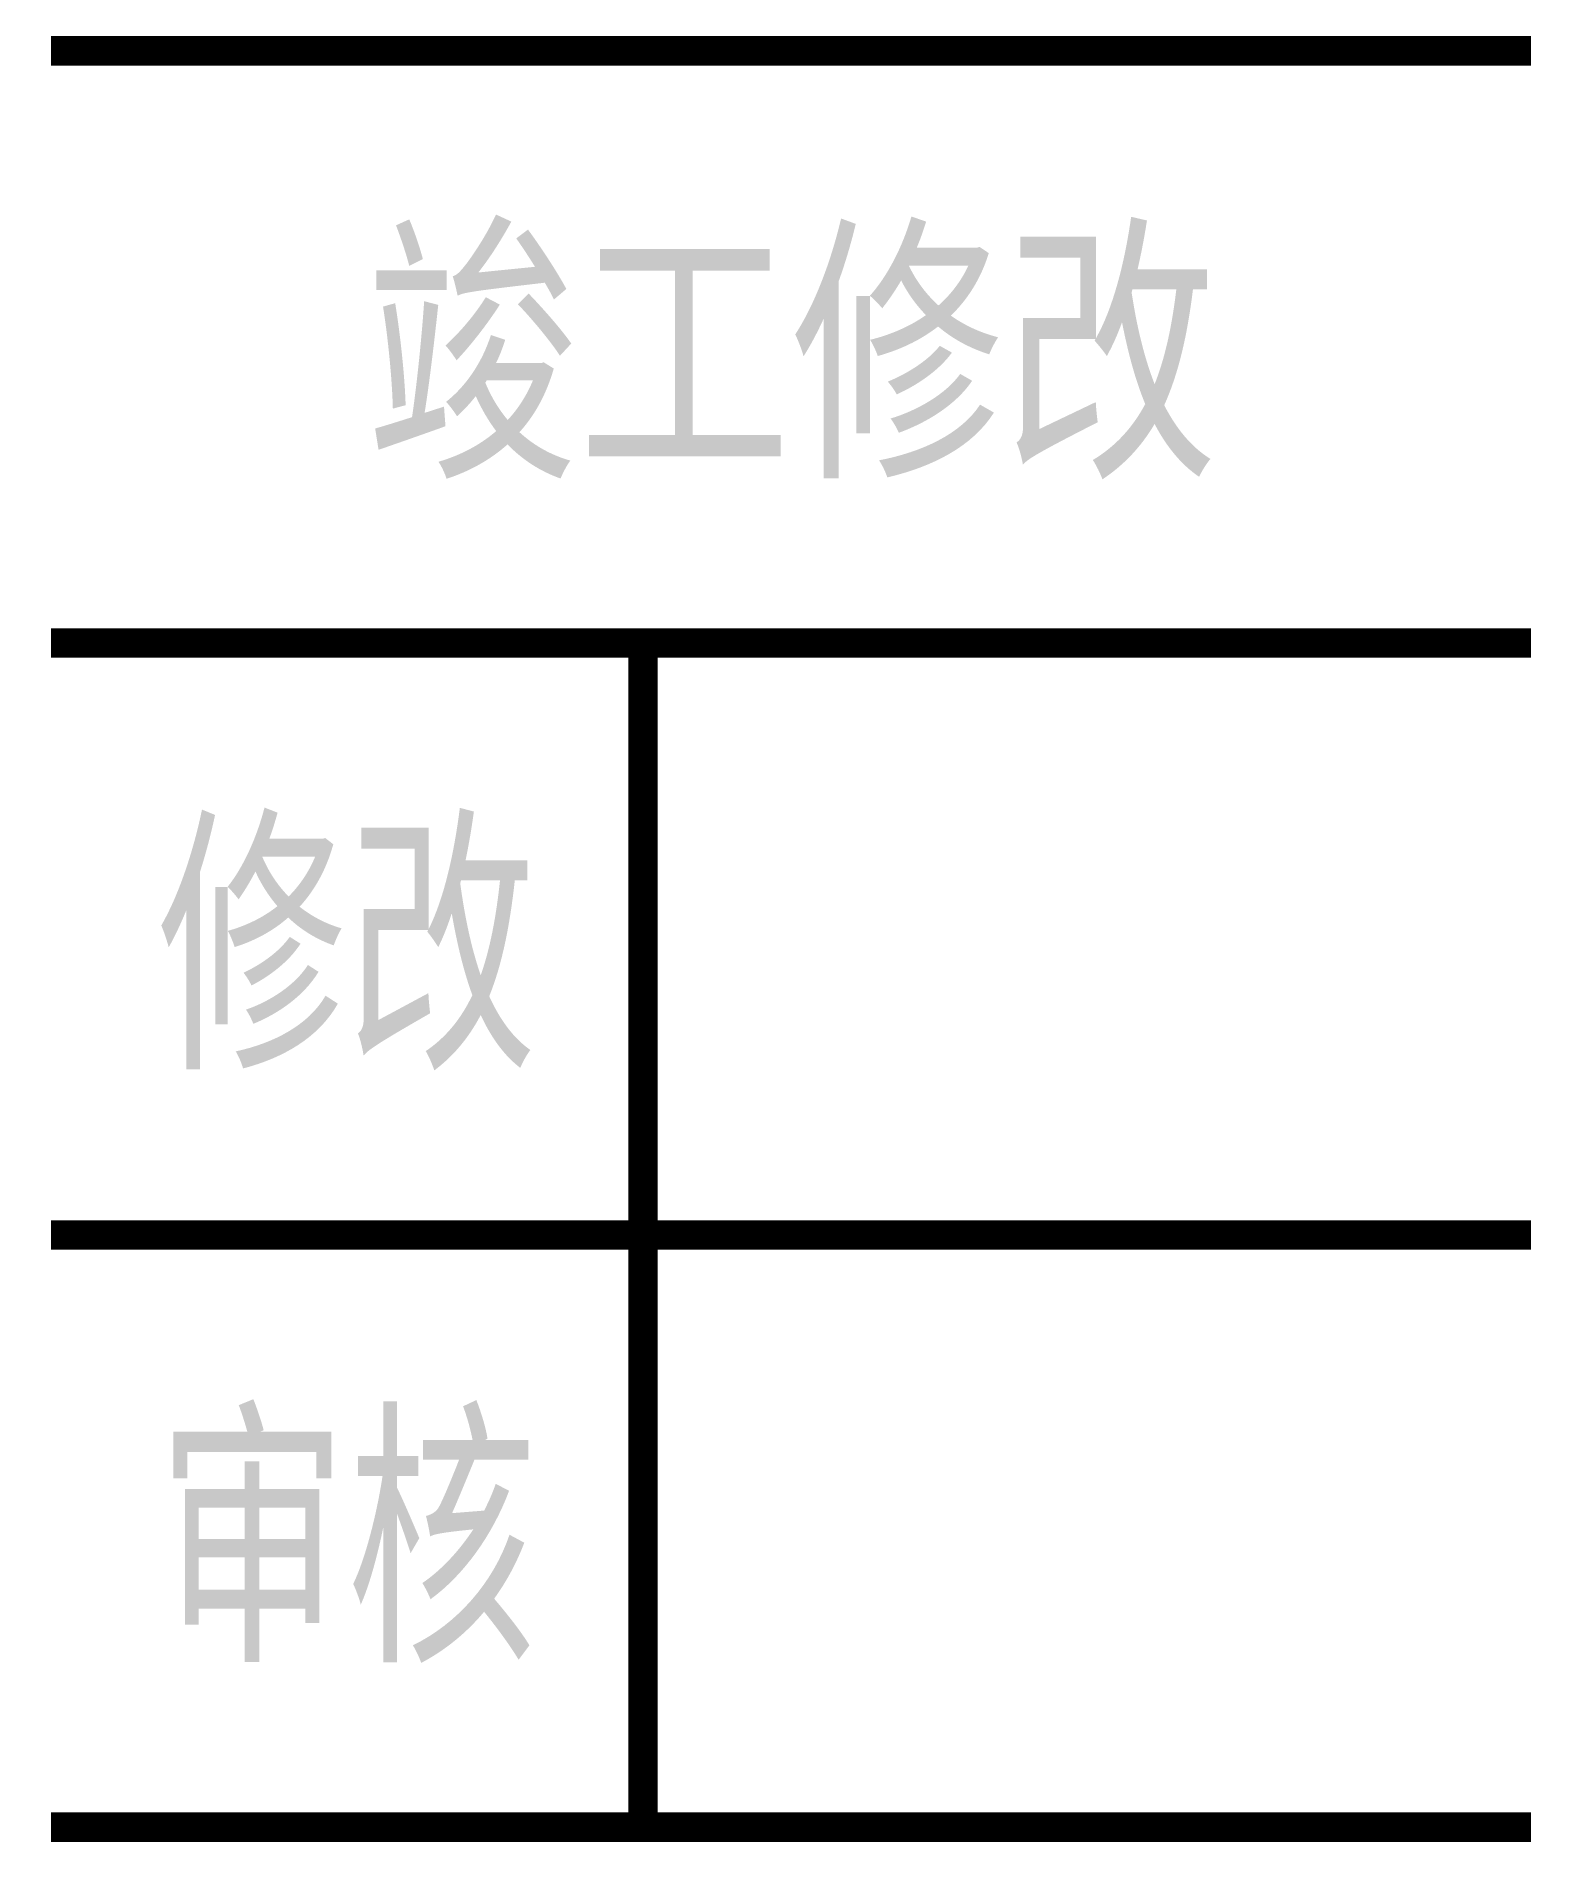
# Model space of a CAD drawing. Extents: x -0.2 to 25.2, y -30.2 to 0.2.
import ezdxf
from ezdxf.enums import TextEntityAlignment as Align

# ---------------------------------------------------------------- set-up
doc = ezdxf.new("R2010")
doc.units = 0
doc.header["$MEASUREMENT"] = 0
doc.layers.get('0').update_dxf_attribs({"linetype": 'CONTINUOUS'})
doc.styles.get("Standard").update_dxf_attribs({"font": 'txt.shx', "width": 0.7, "height": 2, "bigfont": 'hztxt.shx'})

msp = doc.modelspace()

# ---------------------------------------------------------------- linework, layer by layer
at = {"const_width": 0.5}
for points in [[(0, 0), (25, 0)], [(0, -10), (25, -10)], [(10, -30), (10, -10)], [(0, -20), (25, -20)], [(0, -30), (25, -30)]]:
    msp.add_lwpolyline(points, dxfattribs=at)

# ---------------------------------------------------------------- texts
for s, width, p in [('竣工修改', 0.9, (12.5, -5)), ('修改', 0.8, (5, -15)), ('审核', 0.8, (5, -25))]:
    msp.add_text(s, height=4, dxfattribs=dict(width=width)).set_placement(p, align=Align.MIDDLE)

doc.saveas('drawing.dxf')
